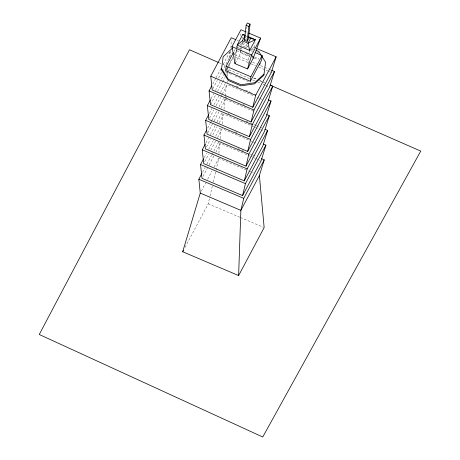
<?xml version="1.0" encoding="UTF-8"?>
<svg xmlns="http://www.w3.org/2000/svg" width="460" height="460" viewBox="0 0 460 460"><rect width="100%" height="100%" fill="white"/><g stroke="black" fill="none" stroke-linecap="round" stroke-linejoin="round"><path stroke-width="0.34" stroke-dasharray="2.3 1.72" d="M240.741 50.077L240.718 52.883L235.675 62.353M240.752 49.375L240.764 47.978M240.793 45.172L240.804 43.769M240.879 36.058L240.919 31.855M218.943 153.381L219.265 142.853M220.65 138.615L221.013 126.736M222.352 123.901L222.715 112.004M224.054 109.175L224.376 98.687M220.892 108.203L225.607 99.348L225.693 96.554M225.716 95.852L226.078 83.979M227.378 82.535L227.418 81.132M227.568 76.222L227.723 71.311M227.746 70.61L227.832 67.798M228.011 71.754L229.022 69.857L229.103 67.068M229.126 66.367L229.212 63.578M229.379 57.994L229.552 52.417L232.191 53.538M230.845 50.985L230.719 55.171L222.973 69.724M230.931 48.191L231.19 39.807M235.336 60.766L237.067 45.787M234.439 55.039L236.756 50.68L237.406 45.08M241.046 50.031L240.718 52.883L249.935 56.81M241.126 49.318L241.46 46.466M241.54 45.753L241.874 42.901M242.368 38.617L242.529 37.191M247.675 46.201L242.012 43.786L242.15 42.602M245.807 36.461L245.64 37.875L247.808 38.801M246.709 28.669L246.87 27.249M248.118 63.963L249.107 55.401M249.435 52.549L249.602 51.123M254.472 47.512L255.047 42.521M185.046 247.336L208.225 203.791L209.846 196.788M210.013 196.092L212.284 186.288M213.262 182.091L218.787 158.292L248.256 170.833M212.761 83.962L215.786 78.286M216.119 77.654L220.823 68.822M223.169 64.406L229.552 52.417M212.871 88.711L217.252 80.483M218.598 77.953L222.64 70.363M234.094 51.307L235.083 49.438M236.411 46.949L237.072 45.707M226.613 68.873L232.921 57.029M234.577 53.912L236.9 49.548M211.065 98.647L213.75 93.598M215.429 90.442L220.127 81.61M221.473 79.085L223.824 74.669M226.51 69.621L227.516 67.729M225.825 71.219L227.481 68.109M227.815 67.488L232.783 58.15M242.012 43.786L242.983 41.969M210.502 104.662L215.55 95.168M217.574 91.373L222.283 82.512M222.623 81.88L224.98 77.452M226.665 74.284L227.671 72.387M209.352 113.43L212.037 108.382M214.055 104.593L218.753 95.76M220.432 92.609L225.469 83.145M209.467 118.174L213.842 109.951M216.2 105.518L220.576 97.296M220.915 96.663L221.921 94.766M222.261 94.133L227.309 84.64L253.506 95.789M207.65 128.139L210.001 123.723M210.335 123.09L211.347 121.198M211.68 120.566L216.717 111.101M219.069 106.685L223.433 98.48M207.765 132.882L212.474 124.027M214.159 120.859L219.213 111.372M205.948 142.853L208.633 137.804M210.312 134.653L215.349 125.189M217.028 122.032L222.065 112.568M206.396 146.97L210.439 139.374M212.796 134.947L217.172 126.718M219.19 122.923L223.905 114.068L254.685 127.167M204.246 157.584L206.592 153.168M208.61 149.385L213.308 140.547M215.659 136.131L220.024 127.932M204.694 161.702L208.731 154.106M210.755 150.311L215.803 140.817M217.488 137.655L222.203 128.794L252.977 141.898M202.544 172.299L205.229 167.25M206.908 164.093L211.606 155.261M211.945 154.629L218.661 142.013M202.992 176.41L207.368 168.188M209.053 165.019L214.101 155.532M215.786 152.369L220.501 143.508L249.964 156.049M201.279 191.193L205.654 182.971M207.678 179.17L212.054 170.947M214.072 167.152L218.787 158.292M236.624 47.478L238.659 47.179M242.742 46.575L246.14 46.069L248.038 46.874M238.533 48.277L241.253 47.874M244.657 47.368L246.014 47.167L248.538 48.242M250.424 50.6L252.373 51.428M236.756 50.68L250.424 56.476M254.328 58.132L258.238 59.788M245.571 36.225L246.83 36.76M245.226 39.198L246.485 39.732M237.193 40.244L238.516 40.808M242.477 42.492L247.1 44.459M253.04 46.989L255.024 47.834M251.821 48.484L253.719 49.295M251.062 49.318L252.96 50.123M256.743 51.733L258.641 52.538M246.008 53.423L250.562 55.361M254.46 57.023L259.014 58.96M234.83 54.665L248.699 60.565M252.661 62.255L256.623 63.94M260.584 65.625L263.885 67.033M264.546 67.309L268.508 69M269.169 69.282L271.147 70.121M234.646 56.844L248.4 62.698M251.022 63.813L255.605 65.768M258.877 67.16L268.697 71.34M269.353 71.622L271.32 72.456M253.604 78.062L256.904 79.465M259.543 80.592L263.505 82.277M229.022 69.857L249.32 78.499M252.592 79.89L255.214 81.006M257.836 82.121L260.452 83.237M263.074 84.352L265.035 85.186M265.69 85.468L269.617 87.141M225.492 71.846L232.651 74.888M235.25 75.998L250.211 82.363M236.043 86.095L238.027 86.94M245.289 90.034L248.59 91.436M249.251 91.718L251.235 92.563M254.535 93.966L256.513 94.812M257.433 97.462L259.4 98.296M260.049 98.578L262.016 99.412M225.101 96.87L227.079 97.715M242.926 104.46L244.91 105.3M225.607 99.348L255.076 111.889M228.016 113.557L230 114.402M245.847 121.147L249.147 122.55M249.809 122.831L253.109 124.234M253.77 124.516L255.748 125.361M256.41 125.643L261.694 127.891M255.34 127.443L259.923 129.398M260.578 129.674L263.195 130.79M234.899 131.939L236.877 132.785M253.632 142.174L256.91 143.566M237.82 148.62L241.12 150.023M241.782 150.305L243.76 151.15M250.361 153.962L252.344 154.802M253.006 155.083L256.306 156.486M250.619 156.331L255.202 158.28M255.858 158.562L260.446 160.511M248.912 171.114L253.494 173.064M208.225 203.791L239.804 217.235M240.465 217.511L263.494 227.315M219.04 62.721L225.613 65.602M253.862 77.981L257.146 79.419M259.773 80.569L265.029 82.875"/><path stroke-width="0.69" d="M201.871 173.558L198.846 179.239L200.267 193.091L182.695 251.758L238.625 275.563L240.867 210.375L243.748 198.352L264.23 159.861L261.59 158.74M233.427 52.549L226.142 66.246L225.618 70.748L250.338 81.265L261.619 60.07L262.137 55.568L254.978 52.532M248.802 33.097L260.601 38.117L253.23 58.207L247.537 68.954L235.002 63.618L235.169 62.192M244.404 40.198L246.129 25.323L247.365 23L250.067 24.15L248.348 39.031L247.112 41.354L244.404 40.198L245.025 39.037M247.112 41.354L248.837 26.473L250.067 24.15M250.338 81.265L250.855 76.768L262.137 55.568M253.397 56.781L253.23 58.207L251.626 54.981L231.961 46.615L240.936 29.75L246.18 31.981M235.871 39.681L231.253 37.714L210.772 76.205L212.198 89.976L252.799 107.255L255.668 95.312L276.149 56.827L256.341 48.392M211.755 85.853L209.07 90.902L210.502 104.662L251.102 121.94L253.966 110.015L274.447 71.53L271.808 70.403M210.392 99.906L207.368 105.587L208.788 119.439L249.389 136.724L252.27 124.7L272.751 86.21L270.112 85.088M208.679 114.689L205.66 120.37L207.086 134.148L247.687 151.432L250.556 139.483L271.038 100.993L268.398 99.872M206.643 130.03L203.958 135.079L205.384 148.867L245.985 166.146L248.854 154.186L269.341 115.701L266.696 114.574M205.275 144.118L202.256 149.793L203.682 163.599L244.283 180.878L247.152 168.906L267.634 130.421L264.994 129.294M203.573 158.844L200.548 164.525L201.98 178.308L242.581 195.592L245.45 183.638L265.932 145.147L263.292 144.026M247.537 68.954L251.626 54.981L260.601 38.117M272.751 86.21L267.91 101.919L249.389 136.724M269.341 115.701L264.506 131.347L245.985 166.146M267.634 130.421L262.798 146.079L244.283 180.878M265.932 145.147L261.096 160.787L242.581 195.592M200.267 193.091L240.867 210.375L259.388 175.576L264.23 159.861M276.149 56.827L271.32 72.456L252.799 107.255M274.447 71.53L269.617 87.141L251.102 121.94M271.038 100.993L266.208 116.627L247.687 151.432M245.496 35.46L242.863 34.339L237.147 45.074L249.682 50.41L255.375 39.669L248.13 36.581M237.147 45.074L242.357 40.813L244.944 35.955L242.863 34.339M242.357 40.813L248.02 43.229L255.375 39.669L250.608 38.37L248.02 43.229L249.682 50.41M259.498 64.906L260.164 63.658M182.695 251.758L183.367 250.493M238.625 275.563L264.149 227.596L259.388 175.576M232.541 48.087L223.163 56.724L221.455 69.776L228.281 80.488L240.908 85.865L254.506 83.846L263.885 75.21L265.592 62.152L258.767 51.439L256.243 50.37M264.011 74.112L254.633 82.748L241.034 84.766L228.407 79.39L221.582 68.678M246.129 25.323L248.837 26.473M248.089 37.294L250.608 38.37M226.142 66.246L250.855 76.768M210.772 76.205L255.668 95.312M209.07 90.902L253.966 110.015M207.368 105.587L252.27 124.7M205.66 120.37L250.556 139.483M203.958 135.079L248.854 154.186M202.256 149.793L247.152 168.906M200.548 164.525L245.45 183.638M198.846 179.239L243.748 198.352M218.385 62.433L189.474 49.766L39.261 334.495L262.746 437L420.739 151.104L270.284 85.175M231.961 46.615L235.002 63.618"/></g></svg>
